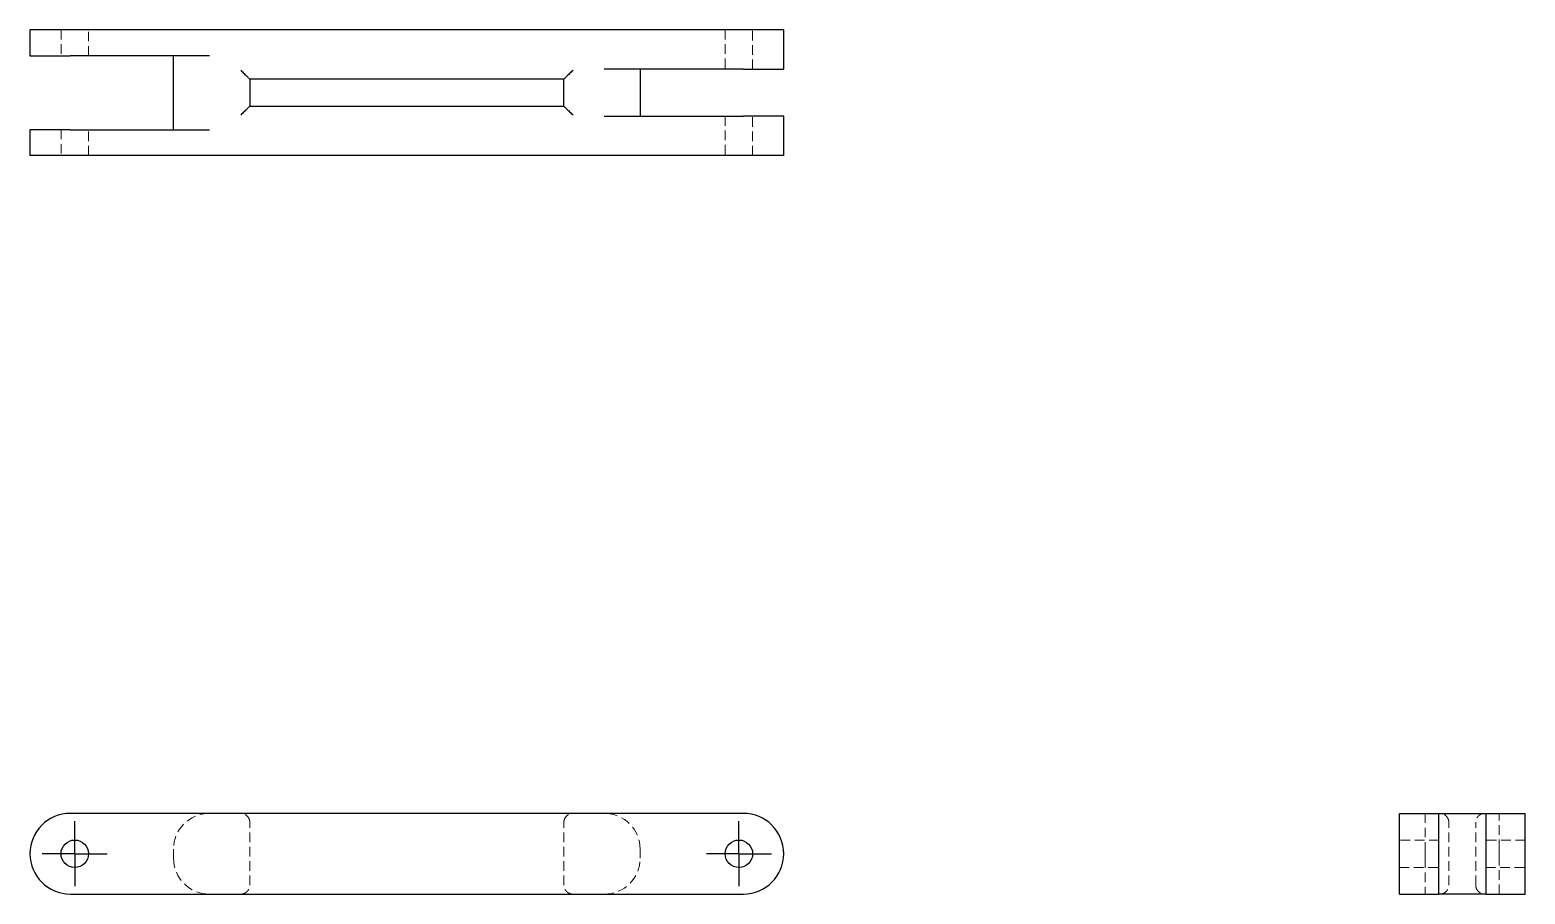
# Model space of a CAD drawing. Header units: millimetres. Extents: x 33 to 231, y 52 to 166.
import ezdxf

# ---------------------------------------------------------------- set-up
doc = ezdxf.new("R2010")
doc.units = ezdxf.units.MM
doc.linetypes.add('HIDDEN', pattern=[1.905, 1.27, -0.635])
doc.layers.add('10', color=7, linetype='Continuous')

# ---------------------------------------------------------------- blocks, each defined once
blk = doc.blocks.new('SW_CENTERMARKSYMBOL_0')
at = {"layer": '10', "color": 0}
for p, q in [((0, 2.5), (0, 4.32)), ((0, 0), (0, 2.5)), ((-2.5, 0), (-4.32, 0)), ((0, 0), (-2.5, 0)), ((0, 0), (0, -2.5)), ((0, 0), (2.5, 0)), ((2.5, 0), (4.32, 0)), ((0, -2.5), (0, -4.32))]:
    blk.add_line(p, q, dxfattribs=at)
blk = doc.blocks.new('SW_CENTERMARKSYMBOL_1')
at = {"layer": '10', "color": 0}
for p, q in [((0, 2.5), (0, 4.32)), ((0, 0), (0, 2.5)), ((-2.5, 0), (-4.32, 0)), ((0, 0), (-2.5, 0)), ((0, 0), (0, -2.5)), ((0, 0), (2.5, 0)), ((2.5, 0), (4.32, 0)), ((0, -2.5), (0, -4.32))]:
    blk.add_line(p, q, dxfattribs=at)

msp = doc.modelspace()

# ---------------------------------------------------------------- linework, layer by layer
at = {"color": 7, "linetype": 'Continuous', "lineweight": 25}
for p, q in [((33, 166.33), (33, 162.91)), ((38.36, 166.33), (33, 166.33)), ((127.64, 166.33), (38.36, 166.33)), ((133, 166.33), (127.64, 166.33)), ((133, 161.12), (133, 166.33)), ((33, 162.91), (38.36, 162.91)), ((56.81, 162.91), (38.36, 162.91)), ((52.05, 153.09), (52.05, 162.91)), ((127.64, 161.12), (109.19, 161.12)), ((113.95, 161.12), (113.95, 154.88)), ((127.64, 161.12), (133, 161.12)), ((103.83, 159.79), (62.17, 159.79)), ((62.17, 159.79), (62.17, 156.21)), ((103.83, 156.21), (103.83, 159.79)), ((62.17, 156.21), (103.83, 156.21)), ((109.19, 154.88), (127.64, 154.88)), ((133, 154.88), (127.64, 154.88)), ((133, 149.67), (133, 154.88)), ((33, 153.09), (33, 149.67)), ((38.36, 153.09), (33, 153.09)), ((38.36, 153.09), (56.81, 153.09)), ((38.36, 149.67), (33, 149.67)), ((127.64, 149.67), (38.36, 149.67)), ((133, 149.67), (127.64, 149.67)), ((127.64, 62.36), (38.36, 62.36)), ((214.67, 51.64), (214.67, 62.36)), ((214.67, 62.36), (219.88, 62.36)), ((219.88, 51.64), (219.88, 62.36)), ((219.88, 62.36), (226.12, 62.36)), ((226.12, 62.36), (226.12, 51.64)), ((226.12, 62.36), (231.33, 62.36)), ((231.33, 51.64), (231.33, 62.36)), ((38.36, 51.64), (127.64, 51.64)), ((214.67, 51.64), (219.88, 51.64)), ((226.12, 51.64), (219.88, 51.64)), ((226.12, 51.64), (231.33, 51.64))]:
    msp.add_line(p, q, dxfattribs=at)
at = {"color": 7, "linetype": 'HIDDEN', "lineweight": 18}
for p, q in [((37.14, 166.33), (37.14, 162.91)), ((40.77, 162.91), (40.77, 166.33)), ((125.23, 166.33), (125.23, 161.12)), ((128.86, 161.12), (128.86, 166.33)), ((125.23, 154.88), (125.23, 149.67)), ((128.86, 149.67), (128.86, 154.88)), ((37.14, 153.09), (37.14, 149.67)), ((40.77, 149.67), (40.77, 153.09)), ((218.09, 62.36), (218.09, 57.6)), ((227.91, 57.6), (227.91, 62.36)), ((62.17, 52.83), (62.17, 61.17)), ((103.83, 52.83), (103.83, 61.17)), ((221.21, 52.83), (221.21, 61.17)), ((224.79, 52.83), (224.79, 61.17)), ((52.05, 56.4), (52.05, 57.6)), ((113.95, 56.4), (113.95, 57.6)), ((219.88, 58.82), (214.67, 58.82)), ((218.09, 56.4), (218.09, 57.6)), ((231.33, 58.82), (226.12, 58.82)), ((227.91, 56.4), (227.91, 57.6)), ((218.09, 56.4), (218.09, 51.64)), ((227.91, 51.64), (227.91, 56.4)), ((214.67, 55.18), (219.88, 55.18)), ((226.12, 55.18), (231.33, 55.18))]:
    msp.add_line(p, q, dxfattribs=at)
at = {"color": 7, "linetype": 'Continuous', "lineweight": 25}
for centre in [(38.95, 57), (127.05, 57)]:
    msp.add_circle(centre, 1.82, dxfattribs=at)
for centre, start, end in [((38.36, 57), 90, 270), ((127.64, 57), 270, 90)]:
    msp.add_arc(centre, 5.36, start, end, dxfattribs=at)
at = {"color": 7, "linetype": 'HIDDEN', "lineweight": 18}
for centre, start, end in [((56.81, 57.6), 90, 180), ((109.19, 57.6), 0, 90), ((56.81, 56.4), 180, 270), ((109.19, 56.4), 270, 0)]:
    msp.add_arc(centre, 4.76, start, end, dxfattribs=at)
at = {"color": 7, "linetype": 'Continuous', "lineweight": 25}
for points in [[(60.98, 160.98), (61.12, 160.84), (61.27, 160.68), (61.56, 160.39), (61.7, 160.25), (61.93, 160.02), (62.03, 159.93), (62.14, 159.81), (62.17, 159.79), (62.17, 159.79)], [(105.02, 160.98), (104.88, 160.84), (104.73, 160.68), (104.44, 160.39), (104.3, 160.25), (104.07, 160.02), (103.97, 159.93), (103.86, 159.81), (103.83, 159.79), (103.83, 159.79)], [(62.17, 156.21), (62.17, 156.21), (62.14, 156.19), (62.03, 156.07), (61.93, 155.98), (61.7, 155.75), (61.56, 155.61), (61.27, 155.32), (61.12, 155.16), (60.98, 155.02)], [(103.83, 156.21), (103.83, 156.21), (103.86, 156.19), (103.97, 156.07), (104.07, 155.98), (104.3, 155.75), (104.44, 155.61), (104.73, 155.32), (104.88, 155.16), (105.02, 155.02)]]:
    msp.add_open_spline(points, degree=3, knots=[0, 0, 0, 0, 0.25, 0.25, 0.5, 0.5, 0.75, 0.75, 1, 1, 1, 1], dxfattribs=at)
at = {"color": 7, "linetype": 'HIDDEN', "lineweight": 18}
for points in [[(62.17, 61.17), (62.17, 61.31), (62.14, 61.46), (62.03, 61.75), (61.93, 61.89), (61.7, 62.12), (61.56, 62.22), (61.27, 62.33), (61.12, 62.36), (60.98, 62.36)], [(103.83, 61.17), (103.83, 61.31), (103.86, 61.46), (103.97, 61.75), (104.07, 61.89), (104.3, 62.12), (104.44, 62.22), (104.73, 62.33), (104.88, 62.36), (105.02, 62.36)], [(221.21, 61.17), (221.21, 61.31), (221.19, 61.46), (221.07, 61.75), (220.98, 61.89), (220.75, 62.12), (220.61, 62.22), (220.32, 62.33), (220.16, 62.36), (220.02, 62.36)], [(225.98, 62.36), (225.84, 62.36), (225.68, 62.33), (225.39, 62.22), (225.25, 62.12), (225.02, 61.89), (224.93, 61.75), (224.81, 61.46), (224.79, 61.31), (224.79, 61.17)], [(60.98, 51.64), (61.12, 51.64), (61.27, 51.67), (61.56, 51.78), (61.7, 51.88), (61.93, 52.11), (62.03, 52.25), (62.14, 52.54), (62.17, 52.69), (62.17, 52.83)], [(105.02, 51.64), (104.88, 51.64), (104.73, 51.67), (104.44, 51.78), (104.3, 51.88), (104.07, 52.11), (103.97, 52.25), (103.86, 52.54), (103.83, 52.69), (103.83, 52.83)], [(220.02, 51.64), (220.16, 51.64), (220.32, 51.67), (220.61, 51.78), (220.75, 51.88), (220.98, 52.11), (221.07, 52.25), (221.19, 52.54), (221.21, 52.69), (221.21, 52.83)], [(224.79, 52.83), (224.79, 52.69), (224.81, 52.54), (224.93, 52.25), (225.02, 52.11), (225.25, 51.88), (225.39, 51.78), (225.68, 51.67), (225.84, 51.64), (225.98, 51.64)]]:
    msp.add_open_spline(points, degree=3, knots=[0, 0, 0, 0, 0.25, 0.25, 0.5, 0.5, 0.75, 0.75, 1, 1, 1, 1], dxfattribs=at)

# ---------------------------------------------------------------- block references
at = {"layer": '10'}
for name, p in [('SW_CENTERMARKSYMBOL_1', (38.95, 57)), ('SW_CENTERMARKSYMBOL_0', (127.05, 57))]:
    msp.add_blockref(name, p, dxfattribs=at)

doc.saveas('drawing.dxf')
